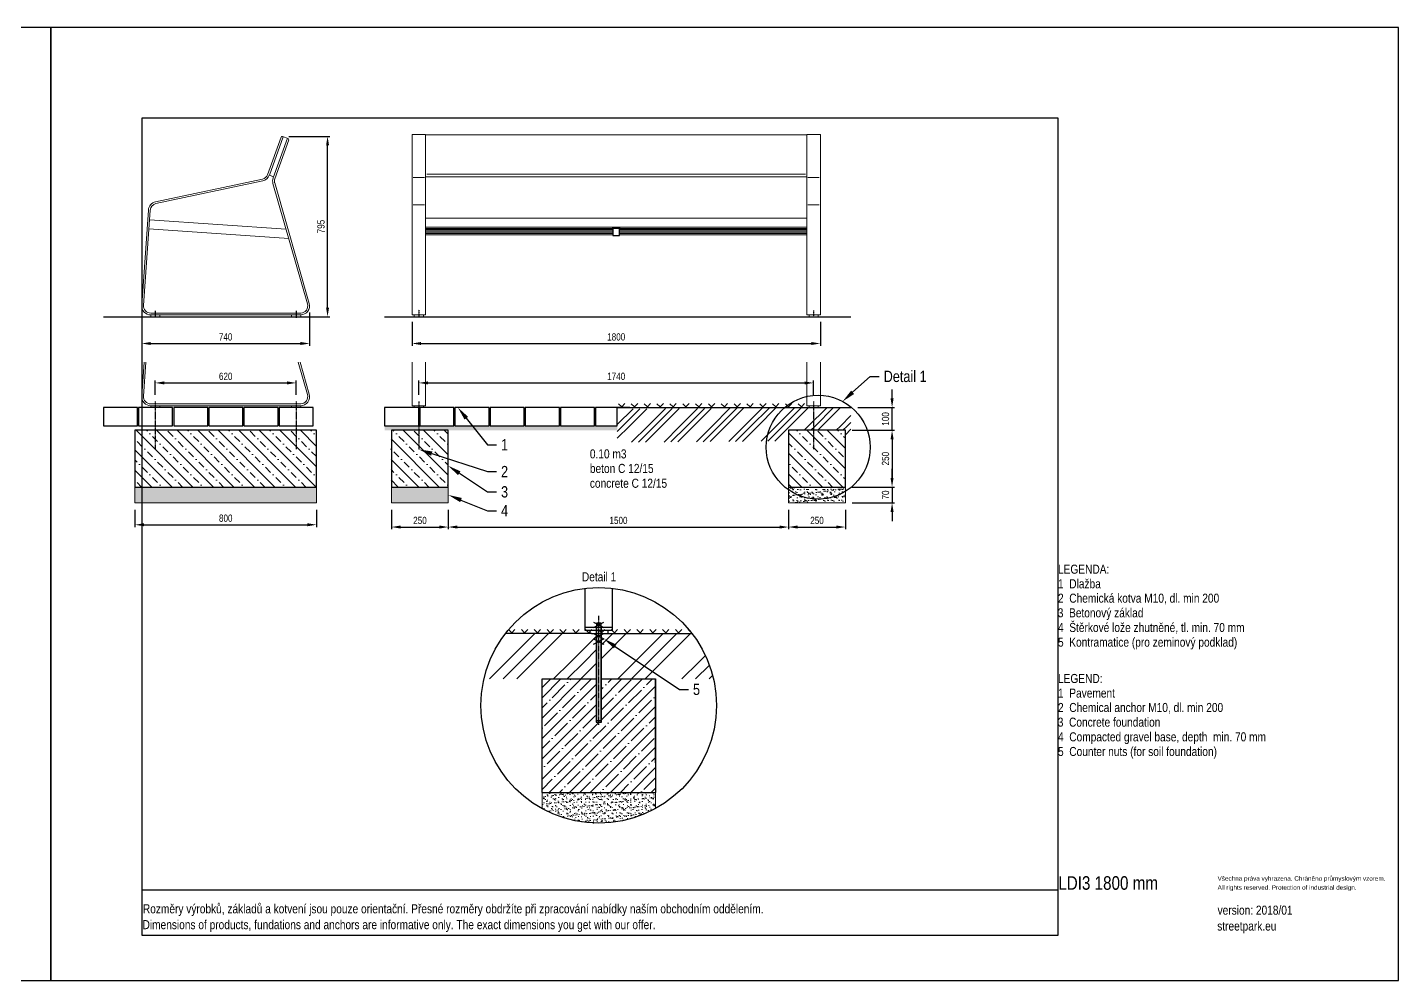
# Model space of a CAD drawing. Header units: millimetres. Extents: x 5064 to 16944, y 3085 to 7285.
# Drawn here: x 10901 to 16944, y 3085 to 7285 of the extents above; entities that cross this region are included whole.
import ezdxf
from ezdxf import colors
from ezdxf.entities.mleader import LeaderData, LeaderLine
from ezdxf.lldxf.tags import DXFTag
from ezdxf.math import Vec2, Vec3

# ---------------------------------------------------------------- set-up
doc = ezdxf.new("R2010")
doc.units = ezdxf.units.MM
doc.header["$LTSCALE"] = 0.3
doc.linetypes.add('DashDot', pattern=[15, 9, -3, 0, -3])
doc.layers.add('Nekreslit', color=6, linetype='Continuous', plot=False)
doc.layers.add('SRAFY', color=251, linetype='Continuous', lineweight=13)
doc.styles.add('SEACAD_Arial', font='arial.ttf', dxfattribs={"width": 0.8})
tags = doc.linetypes.add('HIDDEN2', pattern=[4.7625, 3.175, -1.5875]).pattern_tags.tags
tags[6:7] = [DXFTag(74, 4), DXFTag(75, 0), DXFTag(340, '0'), DXFTag(46, 0.0), DXFTag(50, 0.0), DXFTag(44, 0.0), DXFTag(45, 0.0)]
tags[4:5] = [DXFTag(74, 4), DXFTag(75, 0), DXFTag(340, '0'), DXFTag(46, 0.0), DXFTag(50, 0.0), DXFTag(44, 0.0), DXFTag(45, 0.0)]
doc.dimstyles.new('ISO-25', dxfattribs={"dimtxt": 1.6, "dimasz": 2, "dimexe": 0.5, "dimexo": 1.5, "dimtad": 1, "dimdec": 0, "dimtxsty": 'SEACAD_Arial', "dimcen": 2, "dimadec": 0, "dimazin": 0, "dimtfac": 1, "dimtdec": 0, "dimtmove": 0, "dimatfit": 3, "dimfxl": 1, "dimarcsym": 0})

# ---------------------------------------------------------------- blocks, each defined once
blk = doc.blocks.new('*D191')
at = {"color": 0, "lineweight": -2, "transparency": 16777216}
for p, q in [((11464.3, 5666.4), (11464.3, 5728.8)), ((11504.3, 5718.8), (12045.3, 5718.8)), ((12085.3, 5666.4), (12085.3, 5728.8))]:
    blk.add_line(p, q, dxfattribs=at)
at = {"color": 0, "transparency": 16777216}
for points in [[(11504.3, 5725.5), (11504.3, 5712.1), (11464.3, 5718.8)], [(12045.3, 5725.5), (12045.3, 5712.1), (12085.3, 5718.8)]]:
    blk.add_solid(points, dxfattribs=at)
at = {"layer": 'Defpoints', "color": 0, "transparency": 16777216}
for p in [(12085.3, 5718.8), (11464.3, 5636.4), (12085.3, 5636.4)]:
    blk.add_point(p, dxfattribs=at)
at = {"color": 0, "transparency": 16777216, "insert": (11774.8, 5747.6), "char_height": 32, "attachment_point": 5, "style": 'SEACAD_Arial'}
blk.add_mtext('620', dxfattribs=at)
blk = doc.blocks.new('*D192')
at = {"color": 0, "lineweight": -2, "transparency": 16777216}
for p, q in [((12626, 5666.5), (12626, 5728.8)), ((12666, 5718.8), (14326, 5718.8)), ((14366, 5666.4), (14366, 5728.8))]:
    blk.add_line(p, q, dxfattribs=at)
at = {"color": 0, "transparency": 16777216}
for points in [[(12666, 5725.5), (12666, 5712.1), (12626, 5718.8)], [(14326, 5725.5), (14326, 5712.1), (14366, 5718.8)]]:
    blk.add_solid(points, dxfattribs=at)
at = {"layer": 'Defpoints', "color": 0, "transparency": 16777216}
for p in [(14366, 5718.8), (12626, 5636.5), (14366, 5636.4)]:
    blk.add_point(p, dxfattribs=at)
at = {"color": 0, "transparency": 16777216, "insert": (13496, 5747.6), "char_height": 32, "attachment_point": 5, "style": 'SEACAD_Arial'}
blk.add_mtext('1740', dxfattribs=at)
blk = doc.blocks.new('*D193')
at = {"color": 0, "lineweight": -2, "transparency": 16777216}
for p, q in [((14536, 5510.1), (14721.9, 5510.1)), ((14711.9, 5470.1), (14711.9, 5300.1)), ((14536, 5260.1), (14721.9, 5260.1))]:
    blk.add_line(p, q, dxfattribs=at)
at = {"color": 0, "transparency": 16777216}
for points in [[(14705.3, 5470.1), (14718.6, 5470.1), (14711.9, 5510.1)], [(14705.3, 5300.1), (14718.6, 5300.1), (14711.9, 5260.1)]]:
    blk.add_solid(points, dxfattribs=at)
at = {"layer": 'Defpoints', "color": 0, "transparency": 16777216}
for p in [(14506, 5510.1), (14506, 5260.1), (14711.9, 5260.1)]:
    blk.add_point(p, dxfattribs=at)
at = {"color": 0, "transparency": 16777216, "insert": (14683.1, 5385.1), "char_height": 32, "attachment_point": 5, "rotation": 90, "style": 'SEACAD_Arial'}
blk.add_mtext('250', dxfattribs=at)
blk = doc.blocks.new('*D194')
at = {"color": 0, "lineweight": -2, "transparency": 16777216}
for p, q in [((14711.9, 5300.1), (14711.9, 5340.1)), ((14536, 5260.1), (14721.9, 5260.1)), ((14711.9, 5260.1), (14711.9, 5190.1)), ((14536, 5190.1), (14721.9, 5190.1)), ((14711.9, 5150.1), (14711.9, 5110.1))]:
    blk.add_line(p, q, dxfattribs=at)
at = {"color": 0, "transparency": 16777216}
for points in [[(14705.3, 5300.1), (14718.6, 5300.1), (14711.9, 5260.1)], [(14705.3, 5150.1), (14718.6, 5150.1), (14711.9, 5190.1)]]:
    blk.add_solid(points, dxfattribs=at)
at = {"layer": 'Defpoints', "color": 0, "transparency": 16777216}
for p in [(14506, 5260.1), (14506, 5190.1), (14711.9, 5190.1)]:
    blk.add_point(p, dxfattribs=at)
at = {"color": 0, "transparency": 16777216, "insert": (14683.1, 5225.1), "char_height": 32, "attachment_point": 5, "rotation": 90, "style": 'SEACAD_Arial'}
blk.add_mtext('70', dxfattribs=at)
blk = doc.blocks.new('*D195')
at = {"color": 0, "lineweight": -2, "transparency": 16777216}
for p, q in [((11374.9, 5160.1), (11374.9, 5083.8)), ((12175, 5160.1), (12175, 5083.8)), ((11414.9, 5093.8), (12135, 5093.8))]:
    blk.add_line(p, q, dxfattribs=at)
at = {"color": 0, "transparency": 16777216}
for points in [[(11414.9, 5100.5), (11414.9, 5087.1), (11374.9, 5093.8)], [(12135, 5100.5), (12135, 5087.1), (12175, 5093.8)]]:
    blk.add_solid(points, dxfattribs=at)
at = {"layer": 'Defpoints', "color": 0, "transparency": 16777216}
for p in [(11374.9, 5190.1), (12175, 5190.1), (12175, 5093.8)]:
    blk.add_point(p, dxfattribs=at)
at = {"color": 0, "transparency": 16777216, "insert": (11774.9, 5122.7), "char_height": 32, "attachment_point": 5, "style": 'SEACAD_Arial'}
blk.add_mtext('800', dxfattribs=at)
blk = doc.blocks.new('*D196')
at = {"color": 0, "lineweight": -2, "transparency": 16777216}
for p, q in [((12506, 5160.1), (12506, 5073.8)), ((12756, 5160.1), (12756, 5073.8)), ((12546, 5083.8), (12716, 5083.8))]:
    blk.add_line(p, q, dxfattribs=at)
at = {"color": 0, "transparency": 16777216}
for points in [[(12546, 5090.5), (12546, 5077.1), (12506, 5083.8)], [(12716, 5090.5), (12716, 5077.1), (12756, 5083.8)]]:
    blk.add_solid(points, dxfattribs=at)
at = {"layer": 'Defpoints', "color": 0, "transparency": 16777216}
for p in [(12506, 5190.1), (12756, 5190.1), (12756, 5083.8)]:
    blk.add_point(p, dxfattribs=at)
at = {"color": 0, "transparency": 16777216, "insert": (12631, 5112.7), "char_height": 32, "attachment_point": 5, "style": 'SEACAD_Arial'}
blk.add_mtext('250', dxfattribs=at)
blk = doc.blocks.new('*D197')
at = {"color": 0, "lineweight": -2, "transparency": 16777216}
for p, q in [((14256, 5160.1), (14256, 5073.8)), ((14506, 5160.1), (14506, 5073.8)), ((14296, 5083.8), (14466, 5083.8))]:
    blk.add_line(p, q, dxfattribs=at)
at = {"color": 0, "transparency": 16777216}
for points in [[(14296, 5090.5), (14296, 5077.1), (14256, 5083.8)], [(14466, 5090.5), (14466, 5077.1), (14506, 5083.8)]]:
    blk.add_solid(points, dxfattribs=at)
at = {"layer": 'Defpoints', "color": 0, "transparency": 16777216}
for p in [(14256, 5190.1), (14506, 5190.1), (14506, 5083.8)]:
    blk.add_point(p, dxfattribs=at)
at = {"color": 0, "transparency": 16777216, "insert": (14381, 5112.7), "char_height": 32, "attachment_point": 5, "style": 'SEACAD_Arial'}
blk.add_mtext('250', dxfattribs=at)
blk = doc.blocks.new('*D198')
at = {"color": 0, "lineweight": -2, "transparency": 16777216}
for p, q in [((12756, 5160.1), (12756, 5073.8)), ((14256, 5160.1), (14256, 5073.8)), ((12796, 5083.8), (14216, 5083.8))]:
    blk.add_line(p, q, dxfattribs=at)
at = {"color": 0, "transparency": 16777216}
for points in [[(12796, 5090.5), (12796, 5077.1), (12756, 5083.8)], [(14216, 5090.5), (14216, 5077.1), (14256, 5083.8)]]:
    blk.add_solid(points, dxfattribs=at)
at = {"layer": 'Defpoints', "color": 0, "transparency": 16777216}
for p in [(12756, 5190.1), (14256, 5190.1), (14256, 5083.8)]:
    blk.add_point(p, dxfattribs=at)
at = {"color": 0, "transparency": 16777216, "insert": (13506, 5112.7), "char_height": 32, "attachment_point": 5, "style": 'SEACAD_Arial'}
blk.add_mtext('1500', dxfattribs=at)
blk = doc.blocks.new('*D189')
at = {"color": 0, "lineweight": -2, "transparency": 16777216}
for p, q in [((14711.9, 5650.4), (14711.9, 5690.4)), ((14560.4, 5610.4), (14721.9, 5610.4)), ((14711.9, 5510.1), (14711.9, 5610.4)), ((14536, 5510.1), (14721.9, 5510.1)), ((14711.9, 5470.1), (14711.9, 5430.1))]:
    blk.add_line(p, q, dxfattribs=at)
at = {"color": 0, "transparency": 16777216}
for points in [[(14705.3, 5650.4), (14718.6, 5650.4), (14711.9, 5610.4)], [(14705.3, 5470.1), (14718.6, 5470.1), (14711.9, 5510.1)]]:
    blk.add_solid(points, dxfattribs=at)
at = {"layer": 'Defpoints', "color": 0, "transparency": 16777216}
for p in [(14530.4, 5610.4), (14711.9, 5610.4), (14506, 5510.1)]:
    blk.add_point(p, dxfattribs=at)
at = {"color": 0, "transparency": 16777216, "insert": (14683.1, 5560.3), "char_height": 32, "attachment_point": 5, "rotation": 90, "style": 'SEACAD_Arial'}
blk.add_mtext('100', dxfattribs=at)
blk = doc.blocks.new('*D190')
at = {"color": 0, "lineweight": -2, "transparency": 16777216}
for p, q in [((12596, 5988.4), (12596, 5882.5)), ((14396, 5988.4), (14396, 5882.5)), ((12636, 5892.5), (14356, 5892.5))]:
    blk.add_line(p, q, dxfattribs=at)
at = {"color": 0, "transparency": 16777216}
for points in [[(12636, 5899.2), (12636, 5885.9), (12596, 5892.5)], [(14356, 5899.2), (14356, 5885.9), (14396, 5892.5)]]:
    blk.add_solid(points, dxfattribs=at)
at = {"layer": 'Defpoints', "color": 0, "transparency": 16777216}
for p in [(12596, 6018.4), (14396, 6018.4), (14396, 5892.5)]:
    blk.add_point(p, dxfattribs=at)
at = {"color": 0, "transparency": 16777216, "insert": (13496, 5921.4), "char_height": 32, "attachment_point": 5, "style": 'SEACAD_Arial'}
blk.add_mtext('1800', dxfattribs=at)
blk = doc.blocks.new('*D187')
at = {"color": 0, "lineweight": -2, "transparency": 16777216}
for p, q in [((12052.7, 6805.1), (12233.7, 6805.1)), ((12223.7, 6050.4), (12223.7, 6765.1)), ((12135.3, 6010.4), (12233.7, 6010.4))]:
    blk.add_line(p, q, dxfattribs=at)
at = {"color": 0, "transparency": 16777216}
for points in [[(12217.1, 6765.1), (12230.4, 6765.1), (12223.7, 6805.1)], [(12217.1, 6050.4), (12230.4, 6050.4), (12223.7, 6010.4)]]:
    blk.add_solid(points, dxfattribs=at)
at = {"layer": 'Defpoints', "color": 0, "transparency": 16777216}
for p in [(12022.7, 6805.1), (12223.7, 6805.1), (12105.3, 6010.4)]:
    blk.add_point(p, dxfattribs=at)
at = {"color": 0, "transparency": 16777216, "insert": (12194.9, 6407.8), "char_height": 32, "attachment_point": 5, "rotation": 90, "style": 'SEACAD_Arial'}
blk.add_mtext('795', dxfattribs=at)
blk = doc.blocks.new('*D188')
at = {"color": 0, "lineweight": -2, "transparency": 16777216}
for p, q in [((11404.4, 6025.7), (11404.4, 5882.5)), ((12144.3, 6028.6), (12144.3, 5882.5)), ((11444.4, 5892.5), (12104.3, 5892.5))]:
    blk.add_line(p, q, dxfattribs=at)
at = {"color": 0, "transparency": 16777216}
for points in [[(11444.4, 5899.2), (11444.4, 5885.9), (11404.4, 5892.5)], [(12104.3, 5899.2), (12104.3, 5885.9), (12144.3, 5892.5)]]:
    blk.add_solid(points, dxfattribs=at)
at = {"layer": 'Defpoints', "color": 0, "transparency": 16777216}
for p in [(11404.4, 6055.7), (12144.3, 6058.6), (12144.3, 5892.5)]:
    blk.add_point(p, dxfattribs=at)
at = {"color": 0, "transparency": 16777216, "insert": (11774.4, 5921.4), "char_height": 32, "attachment_point": 5, "style": 'SEACAD_Arial'}
blk.add_mtext('740', dxfattribs=at)

msp = doc.modelspace()

# ---------------------------------------------------------------- hatches: boundary and pattern name
at = {"layer": 'SRAFY'}
h = msp.add_hatch(dxfattribs=at)
h.set_pattern_fill('TERACO', color=256, scale=20)
h.set_pattern_definition([(45, (5940, 295.79), (-28.28427, 28.28427), [20, -20]), (135, (5996.57, 295.79), (-28.28427, -28.28427), [20, -20])])
h.paths.add_polyline_path([(13500.4, 5610.4), (13500.4, 5633.5), (14330.4, 5633.5), (14330.4, 5610.5)])
h = msp.add_hatch(dxfattribs=at)
h.set_pattern_fill('GOST_GROUND', color=256, scale=10)
h.set_pattern_definition([(45, (6140, 295.79), (141.4214, -9e-15), [200]), (45, (6170, 295.79), (141.4214, -9e-15), [200]), (45, (6200, 295.79), (141.4214, -9e-15), [200])])
h.paths.add_polyline_path([(14256, 5462.8), (13500.4, 5456.6), (13500.4, 5604.3), (14530.4, 5610.4), (14530.4, 5463), (14506, 5463), (14506, 5510.1), (14256, 5510.1)])
h = msp.add_hatch(dxfattribs=at)
h.set_pattern_fill('BETON-PROSTY', color=256, scale=0.8, angle=90)
h.set_pattern_definition([(135, (5930.91, 731.35), (-45.25483, -45.25483), []), (135, (5930.91, 776.605), (-67.88225, -22.6274), [32, -16, 0, -16])])
h.paths.add_polyline_path([(12174.9, 5385.1), (12174.9, 5510.1), (11374.9, 5510.1), (11374.9, 5240.4), (11374.9, 5260.1), (12174.9, 5260.1)])
h.paths.add_polyline_path([(12753.5, 5390.4), (12753.5, 5510.1), (12503.5, 5510.1), (12503.5, 5260.1), (12753.4, 5260.1)])
h = msp.add_hatch(dxfattribs=at)
h.set_pattern_fill('AR-SAND', color=256, scale=0.5)
h.set_pattern_definition([(37.5, (5940, 295.79), (-0.800016, 24.47066), [0, -19.304, 0, -21.59, 0, -20.6375]), (7.5, (5940, 295.79), (22.47616, 35.84126), [0, -10.414, 0, -17.399, 0, -6.6675]), (327.5, (5924.38, 295.79), (39.54962, 0.07186), [0, -6.35, 0, -22.86, 0, -29.845]), (317.5, (5924.38, 295.79), (38.17782, 11.14647), [0, -3.175, 0, -14.986, 0, -17.145])])
h.paths.add_polyline_path([(12475.4, 5530.4), (12475.4, 5510.5), (12506, 5510.4), (12626, 5510.3), (12626, 5530.4)])
h.paths.add_polyline_path([(13500.4, 5510.1), (13500.4, 5530.4), (12626, 5530.4), (12626, 5510.3), (12756, 5510.1)])
h = msp.add_hatch(dxfattribs=at)
h.set_pattern_fill('BETON-PROSTY', color=256, scale=0.8, angle=90)
h.set_pattern_definition([(135, (5537.75, 731.35), (-45.25483, -45.25483), []), (135, (5537.75, 776.607), (-67.88225, -22.6274), [32, -16, 0, -16])])
h.paths.add_polyline_path([(14506, 5510.1), (14256, 5510.1), (14256, 5260.1), (14506, 5260.1)])
h = msp.add_hatch(dxfattribs=at)
h.set_pattern_fill('AR-SAND', color=256, scale=0.5)
h.set_pattern_definition([(37.5, (5930.912, 731.35), (-0.800016, 24.47066), [0, -19.304, 0, -21.59, 0, -20.6375]), (7.5, (5930.912, 731.35), (22.47616, 35.84126), [0, -10.414, 0, -17.399, 0, -6.6675]), (327.5, (5915.291, 731.35), (39.54962, 0.07186), [0, -6.35, 0, -22.86, 0, -29.845]), (317.5, (5915.29, 731.35), (38.17782, 11.14647), [0, -3.175, 0, -14.986, 0, -17.145])])
h.paths.add_polyline_path([(12175, 5190.1), (12175, 5260.1), (11374.9, 5260.1), (11374.9, 5190.1)])
h.paths.add_polyline_path([(12753.5, 5190.1), (12753.5, 5260.1), (12724.7, 5260.1), (12503.5, 5260.1), (12503.5, 5190.1)])
h = msp.add_hatch(dxfattribs=at)
h.set_pattern_fill('AR-SAND', color=256, scale=0.5)
h.set_pattern_definition([(37.5, (6133.412, 731.35), (-0.800016, 24.47066), [0, -19.304, 0, -21.59, 0, -20.6375]), (7.5, (6133.412, 731.35), (22.47616, 35.84126), [0, -10.414, 0, -17.399, 0, -6.6675]), (327.5, (6117.791, 731.35), (39.54962, 0.07186), [0, -6.35, 0, -22.86, 0, -29.845]), (317.5, (6117.79, 731.35), (38.17782, 11.14647), [0, -3.175, 0, -14.986, 0, -17.145])])
h.paths.add_polyline_path([(14256, 5260.1), (14506, 5260.1), (14506, 5190.1), (14256, 5190.1)])
h = msp.add_hatch(dxfattribs=at)
h.set_pattern_fill('GOST_GROUND', color=256, scale=20)
h.set_pattern_definition([(45, (5940, 245.79), (282.8427, -2e-14), [400]), (45, (6000, 245.79), (282.8427, -2e-14), [400]), (45, (6060, 245.79), (282.8427, -2e-14), [400])])
h.paths.add_polyline_path([(13409, 4615), (13387, 4615), (13008, 4615, 0.107975), (12913.2, 4414.7), (13169, 4414.7), (13409, 4414.7)])
h.paths.add_polyline_path([(13829.9, 4615), (13451, 4615), (13429, 4615), (13429, 4414.7), (13669, 4414.7), (13924.8, 4414.7, 0.107975)])
h = msp.add_hatch(dxfattribs=at)
h.set_pattern_fill('TERACO', color=256, scale=20)
h.set_pattern_definition([(45, (5172.4, -699.72), (-28.28427, 28.28427), [20, -20]), (135, (5228.97, -699.72), (-28.28427, -28.28427), [20, -20])])
h.paths.add_polyline_path([(13017.2, 4614.9), (13017.2, 4638), (13820.8, 4638), (13820.8, 4614.9)])
h = msp.add_hatch(dxfattribs=at)
h.set_pattern_fill('ANSI35', color=256, scale=10, angle=0.00001)
h.set_pattern_definition([(45, (5940, 245.79), (-44.9013, 44.90127), []), (45, (5984.9, 245.79), (-44.9013, 44.90127), [79.375, -15.875, 0, -15.875])])
h.paths.add_polyline_path([(13669, 4414.7), (13429, 4414.7), (13429, 4223.7), (13409, 4223.7), (13409, 4414.7), (13169, 4414.7), (13169, 3914.7), (13669, 3914.7)])
h = msp.add_hatch(dxfattribs=at)
h.set_pattern_fill('AR-SAND', color=256, scale=0.5, angle=0.00001)
h.set_pattern_definition([(37.5, (5940, 245.79), (-0.80002, 24.47066), [0, -19.304, 0, -21.59, 0, -20.6375]), (7.5, (5940, 245.79), (22.47616, 35.84126), [0, -10.414, 0, -17.399, 0, -6.6675]), (327.5, (5924.38, 245.79), (39.54962, 0.071866), [0, -6.35, 0, -22.86, 0, -29.845]), (317.5, (5924.38, 245.79), (38.17782, 11.14647), [0, -3.175, 0, -14.986, 0, -17.145])])
h.paths.add_polyline_path([(13169, 3914.7), (13169, 3842.8, 0.256659), (13669, 3842.8), (13669, 3914.7)])

# ---------------------------------------------------------------- linework, layer by layer
at = {"lineweight": 15}
for p, q in [((12018.5, 6801.8), (11959.2, 6636)), ((12027.8, 6803.8), (11967.1, 6634.4)), ((12046.6, 6797.1), (11983.9, 6621.9)), ((12052.4, 6789.7), (11991.2, 6618.6)), ((12024.9, 6804.9), (12049.4, 6796.1)), ((11937.2, 6616.8), (11465.4, 6516.5)), ((11937.7, 6608.7), (11467, 6508.7)), ((11967.1, 6634.4), (11985.9, 6627.6)), ((12135.1, 6067.3), (11983.1, 6597.4)), ((12142.8, 6069.5), (11990.6, 6600.2)), ((12601, 6623.6), (12651, 6623.6)), ((14331, 6639.1), (12661, 6639.1)), ((14341, 6623.6), (14391, 6623.6)), ((11433.8, 6480.2), (11404.4, 6061.2)), ((11441.8, 6479.6), (11412.4, 6060.7)), ((12601, 6503.6), (12651, 6503.6)), ((14341, 6503.6), (14391, 6503.6)), ((11438.8, 6437.8), (12040.9, 6395.6)), ((12656, 6397.8), (12656, 6432.8)), ((14336, 6397.8), (14336, 6432.8)), ((11436, 6397.9), (12052.6, 6354.7)), ((14336, 6405.8), (12656, 6405.8)), ((13481, 6399.6), (12656, 6399.6)), ((13481, 6394.3), (12656, 6394.3)), ((13481, 6388.5), (12656, 6388.5)), ((13481, 6383.2), (12656, 6383.2)), ((13481, 6377.4), (12656, 6377.4)), ((13481, 6371.1), (12656, 6371.1)), ((14336, 6399.6), (13511, 6399.6)), ((14336, 6394.3), (13511, 6394.3)), ((14336, 6388.5), (13511, 6388.5)), ((14336, 6383.2), (13511, 6383.2)), ((14336, 6377.4), (13511, 6377.4)), ((14336, 6371.1), (13511, 6371.1)), ((11444.3, 6026.4), (12105.3, 6026.4)), ((11444.3, 6018.4), (12105.3, 6018.4)), ((11414.9, 5810.4), (11404.4, 5661.2)), ((11422.9, 5810.4), (11412.4, 5660.7)), ((12135.1, 5667.3), (12094, 5810.4)), ((12142.8, 5669.5), (12102.3, 5810.4)), ((12596, 5810.4), (12596, 5618.4)), ((12656, 5618.4), (12656, 5810.4)), ((14336, 5810.4), (14336, 5618.4)), ((14396, 5618.4), (14396, 5810.4)), ((11444.3, 5626.4), (12105.3, 5626.4)), ((11444.3, 5618.4), (12105.3, 5618.4)), ((12596, 5618.4), (12656, 5618.4)), ((14336, 5618.4), (14396, 5618.4))]:
    msp.add_line(p, q, dxfattribs=at)
at = {"color": 7, "linetype": 'Continuous'}
for p, q in [((11235.4, 6010.4), (12187.4, 6010.4)), ((12475.4, 6010.4), (14530.4, 6010.4)), ((11385.4, 5610.4), (11235.4, 5610.4)), ((11235.4, 5610.4), (11235.4, 5530.4)), ((11385.4, 5530.4), (11385.4, 5610.4)), ((11540.4, 5610.4), (11390.4, 5610.4)), ((11390.4, 5610.4), (11390.4, 5530.4)), ((11540.4, 5530.4), (11540.4, 5610.4)), ((11695.4, 5610.4), (11545.4, 5610.4)), ((11545.4, 5610.4), (11545.4, 5530.4)), ((11695.4, 5530.4), (11695.4, 5610.4)), ((11850.4, 5610.4), (11700.4, 5610.4)), ((11700.4, 5610.4), (11700.4, 5530.4)), ((11850.4, 5530.4), (11850.4, 5610.4)), ((12005.4, 5610.4), (11855.4, 5610.4)), ((11855.4, 5610.4), (11855.4, 5530.4)), ((12005.4, 5530.4), (12005.4, 5610.4)), ((12160.4, 5610.4), (12010.4, 5610.4)), ((12010.4, 5610.4), (12010.4, 5530.4)), ((12160.4, 5530.4), (12160.4, 5610.4)), ((12625.4, 5610.4), (12475.4, 5610.4)), ((12475.4, 5610.4), (12475.4, 5530.4)), ((12625.4, 5530.4), (12625.4, 5610.4)), ((12780.4, 5610.4), (12630.4, 5610.4)), ((12630.4, 5610.4), (12630.4, 5530.4)), ((12780.4, 5530.4), (12780.4, 5610.4)), ((12935.4, 5610.4), (12785.4, 5610.4)), ((12785.4, 5610.4), (12785.4, 5530.4)), ((12935.4, 5530.4), (12935.4, 5610.4)), ((13090.4, 5610.4), (12940.4, 5610.4)), ((12940.4, 5610.4), (12940.4, 5530.4)), ((13090.4, 5530.4), (13090.4, 5610.4)), ((13245.4, 5610.4), (13095.4, 5610.4)), ((13095.4, 5610.4), (13095.4, 5530.4)), ((13245.4, 5530.4), (13245.4, 5610.4)), ((13400.4, 5610.4), (13250.4, 5610.4)), ((13250.4, 5610.4), (13250.4, 5530.4)), ((13400.4, 5530.4), (13400.4, 5610.4)), ((13555.4, 5610.4), (13405.4, 5610.4)), ((13405.4, 5610.4), (13405.4, 5530.4)), ((13500.3, 5530.4), (13500.3, 5610.4)), ((11235.4, 5530.4), (11385.4, 5530.4)), ((11390.4, 5530.4), (11540.4, 5530.4)), ((11545.4, 5530.4), (11695.4, 5530.4)), ((11700.4, 5530.4), (11850.4, 5530.4)), ((11855.4, 5530.4), (12005.4, 5530.4)), ((12010.4, 5530.4), (12160.4, 5530.4)), ((12475.4, 5530.4), (12625.4, 5530.4)), ((12630.4, 5530.4), (12780.4, 5530.4)), ((12785.4, 5530.4), (12935.4, 5530.4)), ((12940.4, 5530.4), (13090.4, 5530.4)), ((13095.4, 5530.4), (13245.4, 5530.4)), ((13250.4, 5530.4), (13400.4, 5530.4)), ((13405.4, 5530.4), (13500.3, 5530.4)), ((13359, 4627.8), (13359, 4813.4)), ((13479, 4627.8), (13479, 4813.4)), ((13479, 4627.8), (13359, 4627.8)), ((13379, 4627.8), (13379, 4615)), ((13459, 4627.8), (13459, 4615)), ((13169, 3914.7), (13169, 4414.7)), ((13169, 4414.7), (13409, 4414.7)), ((13429, 4414.7), (13669, 4414.7)), ((13669, 4414.7), (13669, 3914.7)), ((13669, 4293.7), (13669, 4413.7)), ((13669, 4045.4), (13669, 4413.7)), ((13169, 3914.7), (13669, 3914.7))]:
    msp.add_line(p, q, dxfattribs=at)
at = {"color": 7, "linetype": 'DashDot', "ltscale": 0.1}
for p, q in [((11464.3, 6036.4), (11464.3, 6007.3)), ((12085.3, 6036.4), (12085.3, 6005.4)), ((12626, 6040.5), (12626, 6009.5)), ((14366, 6038.2), (14366, 6007.2))]:
    msp.add_line(p, q, dxfattribs=at)
at = {"linetype": 'DashDot', "lineweight": 30}
for p, q in [((11464.3, 5636.4), (11464.3, 5425.8)), ((12085.3, 5636.4), (12085.3, 5425.8)), ((12626, 5636.5), (12626, 5425.8)), ((14366, 5636.4), (14366, 5425.8))]:
    msp.add_line(p, q, dxfattribs=at)
for p, q in [((13500.3, 5610.4), (14530.4, 5610.4)), ((11235.4, 5530.4), (11377.4, 5530.4)), ((13396.5, 4664.6), (13441.5, 4640.6)), ((13396.5, 4640.6), (13441.5, 4664.6)), ((13410.6, 4661), (13427.4, 4661)), ((13387, 4615), (13008, 4615)), ((13387, 4615), (13451, 4615)), ((13396.5, 4615), (13441.5, 4591)), ((13396.5, 4591), (13441.5, 4615)), ((13451, 4615), (13829.9, 4615)), ((13396.5, 4591), (13441.5, 4567)), ((13396.5, 4567), (13441.5, 4591))]:
    msp.add_line(p, q)
at = {"color": 7, "linetype": 'HIDDEN2'}
for p, q in [((13410.6, 4661), (13409, 4659.4)), ((13429, 4659.4), (13409, 4659.4)), ((13409, 4659.4), (13409, 4231.3)), ((13429, 4659.4), (13427.4, 4661)), ((13429, 4231.3), (13429, 4659.4)), ((13479, 4640.6), (13359, 4640.6)), ((13407, 4640.6), (13407, 4414.7)), ((13409, 4614.9), (13409, 4614.9)), ((13429, 4614.9), (13429, 4614.9)), ((13431, 4414.7), (13431, 4640.6)), ((13407, 4414.7), (13407, 4223.7)), ((13431, 4223.7), (13431, 4414.7)), ((13409, 4231.3), (13429, 4231.3)), ((13409, 4231.3), (13410.6, 4229.7)), ((13427.4, 4229.7), (13429, 4231.3)), ((13407, 4223.7), (13431, 4223.7)), ((13419, 4229.7), (13410.6, 4229.7)), ((13427.4, 4229.7), (13419, 4229.7))]:
    msp.add_line(p, q, dxfattribs=at)
at = {"color": 7, "linetype": 'DashDot', "lineweight": 30}
msp.add_line((13419, 4212.9), (13419, 4692.9), dxfattribs=at)
at = {"lineweight": 15}
for points in [[(12596, 6018.4), (12656, 6018.4), (12656, 6813.4), (12596, 6813.4)], [(12656, 6626.9), (14336, 6626.9), (14336, 6811.4), (12656, 6811.4)], [(14336, 6018.4), (14396, 6018.4), (14396, 6813.4), (14336, 6813.4)], [(11444.3, 6018.4), (11484.3, 6018.4), (11484.3, 6010.4), (11444.3, 6010.4)], [(12065.3, 6018.4), (12105.3, 6018.4), (12105.3, 6010.4), (12065.3, 6010.4)], [(12606, 6018.4), (12646, 6018.4), (12646, 6010.4), (12606, 6010.4)], [(14346, 6018.4), (14386, 6018.4), (14386, 6010.4), (14346, 6010.4)], [(11444.3, 5618.4), (11484.3, 5618.4), (11484.3, 5610.4), (11444.3, 5610.4)], [(12065.3, 5618.4), (12105.3, 5618.4), (12105.3, 5610.4), (12065.3, 5610.4)], [(12606, 5618.4), (12646, 5618.4), (12646, 5610.4), (12606, 5610.4)], [(14346, 5618.4), (14386, 5618.4), (14386, 5610.4), (14346, 5610.4)]]:
    msp.add_lwpolyline(points, close=True, dxfattribs=at)
msp.add_lwpolyline([(12656, 6445.2), (14336, 6445.2)], dxfattribs=at)
for points in [[(13481, 6403.8), (13511, 6403.8), (13511, 6399.8), (13481, 6399.8)], [(13481, 6369.1), (13511, 6369.1), (13511, 6399.8), (13481, 6399.8)], [(11374.9, 5260.1), (12174.9, 5260.1), (12174.9, 5510.1), (11374.9, 5510.4)], [(12506, 5260.1), (12756, 5260.1), (12756, 5510.1), (12506, 5510.4)], [(14256, 5260.1), (14506, 5260.1), (14506, 5510.1), (14256, 5510.1)]]:
    msp.add_lwpolyline(points, close=True)
at = {"color": 7, "linetype": 'Continuous'}
for centre, radius in [((12076.6, 6010.4), 0.01), ((11469.4, 5610.4), 0.01), ((11985.5, 5610.4), 0.01), ((12626, 5610.5), 0.01), ((14386, 5610.5), 0.01), ((14530.4, 5610.4), 0.01), ((14530.4, 5610.4), 0.01), ((11377.4, 5260.1), 0.01), ((12077.4, 5260.1), 0.01), ((12756, 5260.1), 0.01), ((14256, 5260.1), 0.01), ((14256, 5260.1), 0.01), ((14506, 5260.1), 0.01), ((14506, 5260.1), 0.01), ((13419, 4297.8), 519.1)]:
    msp.add_circle(centre, radius, dxfattribs=at)
msp.add_circle((14386, 5435.4), 229)
at = {"lineweight": 15}
for centre, radius, start, end in [((12023.2, 6800.2), 5, 70.30199, 160.30199), ((12047.7, 6791.4), 5, 340.30199, 70.30199), ((11930.9, 6646.1), 30, 282, 340.30199), ((11929.4, 6647.9), 40, 282, 340.30199), ((12021.5, 6608.4), 40, 160.30199, 196), ((12019.4, 6608.5), 30, 160.30199, 196), ((11473.7, 6477.4), 40, 102, 175.99052), ((11473.7, 6477.4), 32, 102, 175.99052), ((11444.3, 6058.4), 40, 175.99052, 269.99859), ((11444.3, 6058.4), 32, 175.99052, 269.99859), ((12104.3, 6058.4), 40, 271.37956, 16), ((12104.3, 6058.4), 32, 271.83778, 16), ((11444.3, 5658.4), 40, 175.99052, 269.99859), ((11444.3, 5658.4), 32, 175.99052, 269.99859), ((12104.3, 5658.4), 40, 271.37956, 16), ((12104.3, 5658.4), 32, 271.83778, 16)]:
    msp.add_arc(centre, radius, start, end, dxfattribs=at)
at = {"layer": 'Nekreslit'}
msp.add_line((11404.4, 3485.3), (15444.4, 3485.3), dxfattribs=at)
for points in [[(5064.4, 3085.3), (11004.4, 3085.3), (11004.4, 7285.3), (5064.4, 7285.3)], [(11004.4, 3085.3), (16944.4, 3085.3), (16944.4, 7285.3), (11004.4, 7285.3)], [(11404.4, 3285.3), (15444.4, 3285.3), (15444.4, 6885.3), (11404.4, 6885.3)]]:
    msp.add_lwpolyline(points, close=True, dxfattribs=at)
at = {"layer": 'SRAFY'}
for p, q in [((11374.9, 5260.1), (11374.9, 5190.1)), ((12175, 5260.1), (12175, 5190.1)), ((12506, 5260.1), (12506, 5190.1)), ((12756, 5260.1), (12756, 5190.1)), ((14256, 5260.1), (14256, 5190.1)), ((14506, 5260.1), (14506, 5190.1)), ((11374.9, 5190.1), (12175, 5190.1)), ((12506, 5190.1), (12756, 5190.1)), ((14256, 5190.1), (14506, 5190.1)), ((13169, 3914.7), (13669, 3914.7)), ((13169, 3914.7), (13169, 3842.8)), ((13669, 3914.7), (13669, 3842.8))]:
    msp.add_line(p, q, dxfattribs=at)

# ---------------------------------------------------------------- texts
at = {"style": 'SEACAD_Arial', "width": 0.8}
for s, height, p in [('0.10 m3', 40, (13379.9, 5386.2)), ('beton C 12/15', 40, (13379.9, 5322)), ('concrete C 12/15', 40, (13379.9, 5256.8)), ('LEGENDA:', 40, (15443.3, 4878.1)), ('1  Dlažba', 40, (15443.3, 4813.8)), ('2  Chemická kotva M10, dl. min 200', 40, (15443.3, 4750.3)), ('3  Betonový základ', 40, (15442.2, 4685.8)), ('4  Štěrkové lože zhutněné, tl. min. 70 mm', 40, (15443.3, 4621.1)), ('5  Kontramatice (pro zeminový podklad)', 40, (15443.3, 4556.5)), ('LEGEND:', 40, (15443.3, 4396.4)), ('1  Pavement', 40, (15443.3, 4332.1)), ('2  Chemical anchor M10, dl. min 200', 40, (15443.3, 4268.6)), ('3  Concrete foundation', 40, (15442.2, 4204)), ('4  Compacted gravel base, depth  min. 70 mm', 40, (15443.3, 4139.3)), ('5  Counter nuts (for soil foundation)', 40, (15443.3, 4074.7)), ('LDI3 1800 mm ', 60, (15444.4, 3485.3)), ('Všechna práva vyhrazena. Chráněno průmyslovým vzorem.', 20, (16146.7, 3525.3)), ('All rights reserved. Protection of industrial design.', 20, (16146.7, 3485.3)), ('Rozměry výrobků, základů a kotvení jsou pouze orientační. Přesné rozměry obdržíte při zpracování nabídky naším obchodním oddělením.', 39.9982, (11409.8, 3381.6)), ('version: 2018/01', 40, (16146.7, 3375.5)), ('Dimensions of products, fundations and anchors are informative only. The exact dimensions you get with our offer.', 39.9982, (11408.2, 3311.7)), ('streetpark.eu', 40, (16145.1, 3305.6))]:
    msp.add_text(s, height=height, dxfattribs=at).set_placement(p)
at = {"insert": (13344.8, 4884.4), "char_height": 40, "attachment_point": 1, "style": 'SEACAD_Arial'}
msp.add_mtext_dynamic_manual_height_columns('Detail 1', width=226.121, gutter_width=200, heights=[0], dxfattribs=at)

# ---------------------------------------------------------------- dimensions: what is measured, and where the dimension line sits
for base, p1, p2, picture, middle in [((12223.7, 6805.1), (12105.3, 6010.4), (12022.7, 6805.1), '*D187', (12194.9, 6407.8)), ((14711.9, 5610.4), (14506, 5510.1), (14530.4, 5610.4), '*D189', (14683.1, 5560.3))]:
    dim = msp.add_linear_dim(base=base, p1=p1, p2=p2, angle=90, dimstyle='ISO-25')
    dim.commit()
    dim.dimension.update_dxf_attribs({"geometry": picture, "text_midpoint": middle})
for base, p1, p2, picture, middle in [((12144.3, 5892.5), (11404.4, 6055.7), (12144.3, 6058.6), '*D188', (11774.4, 5921.4)), ((14396, 5892.5), (12596, 6018.4), (14396, 6018.4), '*D190', (13496, 5921.4))]:
    dim = msp.add_linear_dim(base=base, p1=p1, p2=p2, dimstyle='ISO-25')
    dim.commit()
    dim.dimension.update_dxf_attribs({"geometry": picture, "text_midpoint": middle})
for base, p1, p2, override, picture, middle in [((12085.3, 5718.8), (11464.3, 5636.4), (12085.3, 5636.4), {"dimscale": 0, "dimrnd": 10}, '*D191', (11774.8, 5747.6)), ((14366, 5718.8), (12626, 5636.5), (14366, 5636.4), {"dimscale": 0}, '*D192', (13496, 5747.6)), ((12175, 5093.8), (11374.9, 5190.1), (12175, 5190.1), {"dimscale": 0, "dimtix": 0, "dimtofl": 1, "dimtmove": 0, "dimatfit": 3}, '*D195', (11774.9, 5122.7)), ((12756, 5083.8), (12506, 5190.1), (12756, 5190.1), {"dimscale": 0, "dimtix": 0, "dimtofl": 1, "dimtmove": 0, "dimatfit": 3}, '*D196', (12631, 5112.7)), ((14256, 5083.8), (12756, 5190.1), (14256, 5190.1), {"dimscale": 0, "dimtix": 0, "dimtofl": 1, "dimtmove": 0, "dimatfit": 3}, '*D198', (13506, 5112.7)), ((14506, 5083.8), (14256, 5190.1), (14506, 5190.1), {"dimscale": 0, "dimtix": 0, "dimtofl": 1, "dimtmove": 0, "dimatfit": 3}, '*D197', (14381, 5112.7))]:
    dim = msp.add_linear_dim(base=base, p1=p1, p2=p2, dimstyle='ISO-25', override=override)
    dim.commit()
    dim.dimension.update_dxf_attribs({"geometry": picture, "text_midpoint": middle})
for base, p1, p2, override, picture, middle in [((14711.9, 5260.1), (14506, 5510.1), (14506, 5260.1), {"dimscale": 0}, '*D193', (14683.1, 5385.1)), ((14711.9, 5190.1), (14506, 5260.1), (14506, 5190.1), {"dimscale": 0, "dimtmove": 1}, '*D194', (14683.1, 5225.1))]:
    dim = msp.add_linear_dim(base=base, p1=p1, p2=p2, angle=90, dimstyle='ISO-25', override=override)
    dim.commit()
    dim.dimension.update_dxf_attribs({"geometry": picture, "text_midpoint": middle})

# ---------------------------------------------------------------- leaders
ml = msp.add_multileader_mtext('Standard')
ml.set_content('Detail 1', color=256, style='SEACAD_Arial')
ml.set_leader_properties(lineweight=-3)
ml.build(insert=Vec2(0, 0))
ml.multileader.update_dxf_attribs({"text_right_attachment_type": 6, "dogleg_length": 2, "arrow_head_size": 60, "scale": 20})
ctx = ml.context
ctx.base_point, ctx.scale, ctx.char_height, ctx.arrow_head_size, ctx.landing_gap_size, ctx.plane_origin = Vec3(14654.8, 5747.3), 20, 50, 60, 20, Vec3(15862, 5637.1)
ctx.right_attachment = 6
notes = []
notes.append((ctx, [(0, (1, 1, 0), (14614.8, 5747.3), (1, 0), 40, [(0, [(14493.7, 5637)], 0, [])])]))
ctx.mtext.insert, ctx.mtext.flow_direction = Vec3(14674.8, 5772.7), 5
ml = msp.add_multileader_mtext('Standard')
ml.set_content('1', color=256, style='SEACAD_Arial')
ml.set_leader_properties()
ml.build(insert=Vec2(0, 0))
ml.multileader.update_dxf_attribs({"text_right_attachment_type": 6, "dogleg_length": 2, "arrow_head_size": 60, "scale": 20})
ctx = ml.context
ctx.base_point, ctx.scale, ctx.char_height, ctx.arrow_head_size, ctx.landing_gap_size, ctx.plane_origin = Vec3(12968.4, 5446.3), 20, 50, 60, 20, Vec3(12705.4, 5610.4)
ctx.right_attachment = 6
notes.append((ctx, [(0, (1, 1, 0), (12928.4, 5446.3), (1, 0), 40, [(0, [(12798, 5610.4)], 0, [])])]))
ctx.mtext.insert, ctx.mtext.flow_direction = Vec3(12988.4, 5471.3), 5
ml = msp.add_multileader_mtext('Standard')
ml.set_content('2', color=256, style='SEACAD_Arial')
ml.set_leader_properties()
ml.build(insert=Vec2(0, 0))
ml.multileader.update_dxf_attribs({"text_right_attachment_type": 6, "dogleg_length": 2, "arrow_head_size": 60, "scale": 20})
ctx = ml.context
ctx.base_point, ctx.scale, ctx.char_height, ctx.arrow_head_size, ctx.landing_gap_size, ctx.plane_origin = Vec3(12968.4, 5328), 20, 50, 60, 20, Vec3(12626, 5425.8)
ctx.right_attachment = 6
notes.append((ctx, [(0, (1, 1, 0), (12928.4, 5328), (1, 0), 40, [(0, [(12626, 5425.8)], 0, [])])]))
ctx.mtext.insert, ctx.mtext.flow_direction = Vec3(12988.4, 5353), 5
ml = msp.add_multileader_mtext('Standard')
ml.set_content('3', color=256, style='SEACAD_Arial')
ml.set_leader_properties()
ml.build(insert=Vec2(0, 0))
ml.multileader.update_dxf_attribs({"text_right_attachment_type": 6, "dogleg_length": 2, "arrow_head_size": 60, "scale": 20})
ctx = ml.context
ctx.base_point, ctx.scale, ctx.char_height, ctx.arrow_head_size, ctx.landing_gap_size, ctx.plane_origin = Vec3(12968.4, 5238.4), 20, 50, 60, 20, Vec3(12624.9, 5213)
ctx.right_attachment = 6
notes.append((ctx, [(0, (1, 1, 0), (12928.4, 5238.4), (1, 0), 40, [(0, [(12754.6, 5354.1)], 0, [])])]))
ctx.mtext.insert, ctx.mtext.flow_direction = Vec3(12988.4, 5263.9), 5
ml = msp.add_multileader_mtext('Standard')
ml.set_content('4', color=256, style='SEACAD_Arial')
ml.set_leader_properties()
ml.build(insert=Vec2(0, 0))
ml.multileader.update_dxf_attribs({"text_right_attachment_type": 6, "dogleg_length": 2, "arrow_head_size": 60, "scale": 20})
ctx = ml.context
ctx.base_point, ctx.scale, ctx.char_height, ctx.arrow_head_size, ctx.landing_gap_size, ctx.plane_origin = Vec3(12968.4, 5155.8), 20, 50, 60, 20, Vec3(12545.8, 5266.2)
ctx.right_attachment = 6
notes.append((ctx, [(0, (1, 1, 0), (12928.4, 5155.8), (1, 0), 40, [(0, [(12756, 5225.1)], 0, [])])]))
ctx.mtext.insert, ctx.mtext.flow_direction = Vec3(12988.4, 5180.8), 5
ml = msp.add_multileader_mtext('Standard')
ml.set_content('5', color=256, style='SEACAD_Arial')
ml.set_leader_properties()
ml.build(insert=Vec2(0, 0))
ml.multileader.update_dxf_attribs({"text_right_attachment_type": 6, "dogleg_length": 2, "arrow_head_size": 60, "scale": 20})
ctx = ml.context
ctx.base_point, ctx.scale, ctx.char_height, ctx.arrow_head_size, ctx.landing_gap_size, ctx.plane_origin = Vec3(13814.4, 4368.2), 20, 50, 60, 20, Vec3(13303.7, 4505.9)
ctx.right_attachment = 6
notes.append((ctx, [(0, (1, 1, 0), (13774.4, 4368.2), (1, 0), 40, [(0, [(13441.5, 4591)], 0, [])])]))
ctx.mtext.insert, ctx.mtext.flow_direction = Vec3(13834.4, 4393.6), 5
for ctx, leaders in notes:
    for number, flags, end, landing, length, lines in leaders:
        leader = LeaderData()
        leader.index, (leader.has_last_leader_line, leader.has_dogleg_vector, leader.attachment_direction) = number, flags
        leader.last_leader_point, leader.dogleg_vector, leader.dogleg_length = Vec3(end), Vec3(landing), length
        for number, points, colour, breaks in lines:
            line = LeaderLine()
            line.index, line.vertices, line.color, line.breaks = number, Vec3.list(points), colors.encode_raw_color(colour), breaks
            leader.lines.append(line)
        ctx.leaders.append(leader)

doc.saveas('drawing.dxf')
